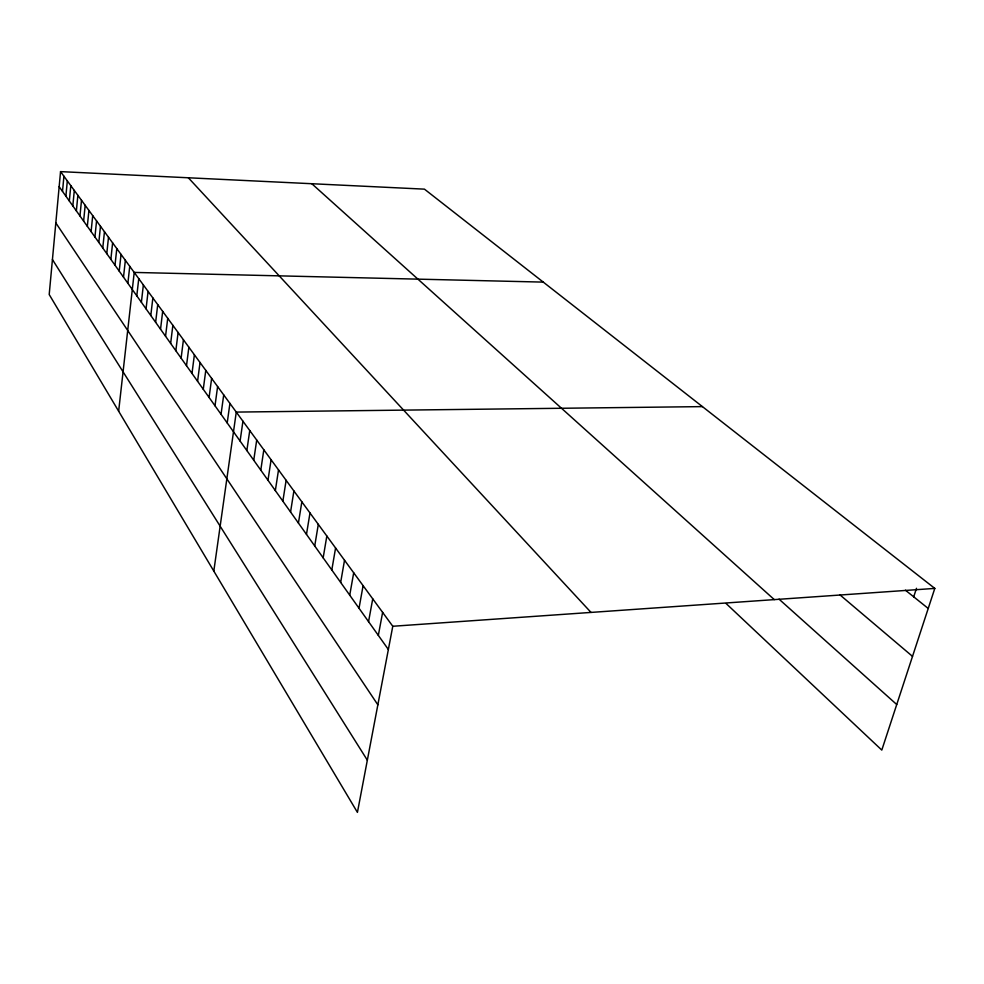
<?xml version="1.0" encoding="UTF-8"?>
<svg xmlns="http://www.w3.org/2000/svg" width="984" height="984" viewBox="0 0 984 984"><rect width="100%" height="100%" fill="white"/><g stroke="black" fill="none" stroke-linecap="round" stroke-linejoin="round"><path stroke-width="1.48" d="M60.553 171.622L49.2 294.523L357.426 812.378L392.776 626.267L60.553 171.622L424.448 189.149L934.8 588.407L881.799 750.091L726.143 603.561M62.509 191.388L63.923 176.222M65.891 196.148L67.33 180.896M69.335 200.982L70.799 185.632M72.828 205.89L74.304 190.441M76.371 210.871L77.871 195.324M79.962 215.939L81.5 200.281M83.615 221.068L85.177 205.324M87.33 226.283L88.917 210.428M91.106 231.584L92.705 215.631M94.931 236.972L96.567 220.896M98.818 242.433L100.479 226.258M102.766 247.993L104.464 231.707M106.776 253.626L108.511 237.242M110.86 259.37L112.619 242.863M115.005 265.2L116.788 248.583M119.224 271.117L121.044 254.389M123.504 277.144L125.362 260.305M127.871 283.269L129.753 266.307M118.646 411.201L134.218 272.42L543.279 282.113M136.801 295.84L138.756 278.632M141.388 302.285L143.369 284.954M146.05 308.841L148.08 291.399M150.798 315.507L152.864 297.943M155.632 322.297L157.723 304.61M160.54 329.209L162.68 311.387M165.546 336.245L167.735 318.287M170.65 343.416L172.864 325.323M175.828 350.71L178.104 332.481M181.118 358.139L183.43 339.775M186.505 365.704L188.867 347.204M191.991 373.416L194.389 354.781M197.575 381.275L200.035 362.493M203.27 389.295L205.779 370.365M209.088 397.45L211.634 378.385M215.004 405.777L217.612 386.564M221.043 414.264L223.712 394.904M227.206 422.936L229.924 403.403M213.811 571.089L236.271 412.087L702.428 406.613M240.096 441.053L242.937 421.213M246.849 450.549L249.752 430.537M253.737 460.241L256.713 440.069M260.785 470.143L263.823 449.799M267.98 480.253L271.092 459.749M275.335 490.598L278.521 469.909M282.863 501.176L286.123 480.315M290.563 512L293.896 490.954M298.423 523.058L301.842 501.828M306.479 534.386L309.985 512.971M314.72 545.972L318.312 524.361M323.158 557.842L326.836 536.034M331.805 569.982L335.581 547.99M340.661 582.43L344.523 560.24M349.726 595.185L353.699 572.786M359.025 608.247L363.096 585.652M368.557 621.654L372.739 598.85M378.336 635.393L382.628 612.38M913.718 596.833L916.473 588.309M392.776 626.267L934.8 588.407M905.44 590.203L928.219 608.456M840.016 594.926L912.512 656.377M779.07 599.182L896.731 704.519M311.817 183.725L774.285 599.613M188.338 177.772L591.015 612.417M59.163 186.689L388.36 649.489M55.817 222.888L377.856 704.827M52.435 259.542L367.339 760.189"/></g></svg>
